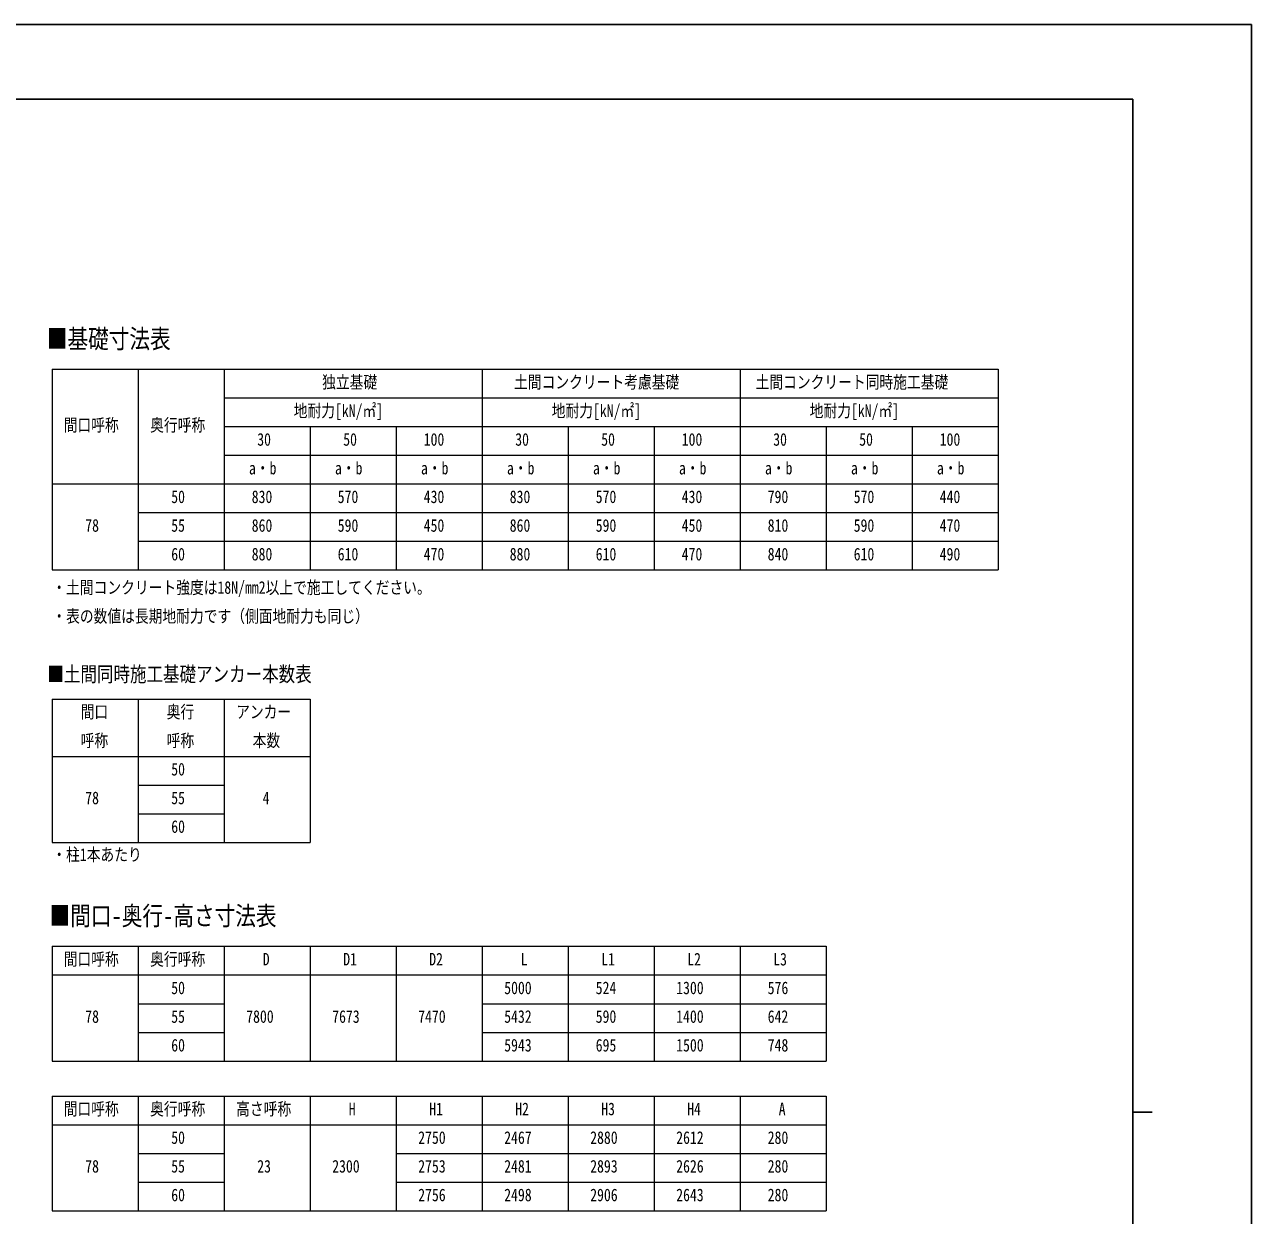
# Model space of a CAD drawing. Units: millimetres, scale not verified. Extents: x -16820 to 16820, y -11880 to 11880.
# Drawn here: x 3980 to 16820, y -580 to 11880 of the extents above; entities that cross this region are included whole.
import ezdxf
from ezdxf.enums import TextEntityAlignment as Align

# ---------------------------------------------------------------- set-up
doc = ezdxf.new("R2010")
doc.units = ezdxf.units.MM
doc.header["$LTSCALE"] = 50
doc.layers.add('0-1_TABLE1', color=7, linetype='Continuous', lineweight=18)
doc.layers.add('0-2_USER1', color=3, linetype='Continuous')
doc.layers.add('0-8_YKK_ZWAK', color=7, linetype='Continuous')
doc.styles.add('ＭＳ ゴシック', font='')
doc.styles.get('ＭＳ ゴシック').set_extended_font_data('MS Gothic')

msp = doc.modelspace()

# ---------------------------------------------------------------- linework, layer by layer
at = {"layer": '0-1_TABLE1'}
for p, q in [((4270.43, 8273.89), (14170.43, 8273.89)), ((4270.43, 8273.89), (4270.43, 6173.89)), ((5170.43, 8273.89), (5170.43, 6173.89)), ((8770.43, 8273.89), (8770.43, 6173.89)), ((11470.43, 8273.89), (11470.43, 6173.89)), ((6070.43, 7973.89), (14170.43, 7973.89)), ((6070.43, 7673.89), (14170.43, 7673.89)), ((6970.43, 7673.89), (6970.43, 6173.89)), ((7870.43, 7673.89), (7870.43, 6173.89)), ((9670.43, 7673.89), (9670.43, 6173.89)), ((10570.43, 7673.89), (10570.43, 6173.89)), ((12370.43, 7673.89), (12370.43, 6173.89)), ((13270.43, 7673.89), (13270.43, 6173.89)), ((6070.43, 7373.89), (14170.43, 7373.89)), ((4270.43, 7073.89), (14170.43, 7073.89)), ((5170.43, 6773.89), (14170.43, 6773.89)), ((5170.43, 6473.89), (14170.43, 6473.89)), ((4270.43, 4823.27), (6970.43, 4823.27)), ((4270.43, 4823.27), (4270.43, 3323.27)), ((5170.43, 4823.27), (5170.43, 3323.27)), ((6070.43, 4823.27), (6070.43, 3323.27)), ((6970.43, 4823.27), (6970.43, 3323.27)), ((4270.43, 4223.27), (6970.43, 4223.27)), ((5170.43, 3923.27), (6070.43, 3923.27)), ((5170.43, 3623.27), (6070.43, 3623.27)), ((4270.43, 3323.27), (6970.43, 3323.27)), ((4270.43, 2235.86), (12370.43, 2235.86)), ((4270.43, 2235.86), (4270.43, 1035.86)), ((5170.43, 2235.86), (5170.43, 1035.86)), ((6070.43, 2235.86), (6070.43, 1035.86)), ((6970.43, 2235.86), (6970.43, 1035.86)), ((7870.43, 2235.86), (7870.43, 1035.86)), ((8770.43, 2235.86), (8770.43, 1035.86)), ((9670.43, 2235.86), (9670.43, 1035.86)), ((10570.43, 2235.86), (10570.43, 1035.86)), ((11470.43, 2235.86), (11470.43, 1035.86)), ((12370.43, 2235.86), (12370.43, 1035.86)), ((4270.43, 1935.86), (12370.43, 1935.86)), ((5170.43, 1635.86), (6070.43, 1635.86)), ((8770.43, 1635.86), (12370.43, 1635.86)), ((5170.43, 1335.86), (6070.43, 1335.86)), ((8770.43, 1335.86), (12370.43, 1335.86)), ((4270.43, 1035.86), (12370.43, 1035.86)), ((4270.43, 669.27), (12370.43, 669.27)), ((4270.43, 669.27), (4270.43, -530.73)), ((5170.43, 669.27), (5170.43, -530.73)), ((6070.43, 669.27), (6070.43, -530.73)), ((6970.43, 669.27), (6970.43, -530.73)), ((7870.43, 669.27), (7870.43, -530.73)), ((8770.43, 669.27), (8770.43, -530.73)), ((9670.43, 669.27), (9670.43, -530.73)), ((10570.43, 669.27), (10570.43, -530.73)), ((11470.43, 669.27), (11470.43, -530.73)), ((12370.43, 669.27), (12370.43, -530.73)), ((4270.43, 369.27), (12370.43, 369.27)), ((5170.43, 69.27), (6070.43, 69.27)), ((7870.43, 69.27), (12370.43, 69.27)), ((5170.43, -230.73), (6070.43, -230.73)), ((7870.43, -230.73), (12370.43, -230.73)), ((4270.43, -530.73), (12370.43, -530.73))]:
    msp.add_line(p, q, dxfattribs=at)
for points in [[(6070.43, 8273.89), (6070.43, 6773.89), (6070.43, 6473.89), (6070.43, 6173.89)], [(14170.43, 8273.89), (14170.43, 7673.89), (14170.43, 6173.89)], [(4270.43, 6173.89), (5170.43, 6173.89), (14170.43, 6173.89)]]:
    msp.add_lwpolyline(points, dxfattribs=at)
at = {"layer": '0-8_YKK_ZWAK'}
for p, q in [((15580.08, 11100), (-15619.92, 11100)), ((15580.08, 11100), (-15619.92, 11100)), ((15580.08, 11100), (15580.08, -10100)), ((15580.08, 11100), (15580.08, -10100)), ((15580.08, 500), (15780.08, 500)), ((15580.08, 500), (15780.08, 500))]:
    msp.add_line(p, q, dxfattribs=at)
msp.add_lwpolyline([(-16820, -11880), (16820, -11880), (16820, 11880), (-16820, 11880)], close=True, dxfattribs=at)
msp.add_lwpolyline([(-16820, -11880), (16820, -11880), (16820, 11880), (-16820, 11880)], close=True, dxfattribs=at)

# ---------------------------------------------------------------- texts
at = {"layer": '0-1_TABLE1', "style": 'ＭＳ ゴシック', "width": 0.8}
for s, p in [('独立基礎', (7094.03, 8033.89)), ('土間コンクリート考慮基礎', (9102.83, 8033.89)), ('土間コンクリート同時施工基礎', (11630.03, 8033.89)), ('地耐力[kN/㎡]', (6796.43, 7733.89)), ('地耐力[kN/㎡]', (9496.43, 7733.89)), ('地耐力[kN/㎡]', (12196.43, 7733.89)), ('間口呼称', (4389.23, 7583.89)), ('奥行呼称', (5294.03, 7583.89)), ('30', (6414.83, 7433.89)), ('50', (7314.83, 7433.89)), ('100', (8157.23, 7433.89)), ('30', (9114.83, 7433.89)), ('50', (10014.83, 7433.89)), ('100', (10857.23, 7433.89)), ('30', (11814.83, 7433.89)), ('50', (12714.83, 7433.89)), ('100', (13557.23, 7433.89)), ('a・b', (6328.43, 7133.89)), ('a・b', (7228.43, 7133.89)), ('a・b', (8128.43, 7133.89)), ('a・b', (9028.43, 7133.89)), ('a・b', (9928.43, 7133.89)), ('a・b', (10828.43, 7133.89)), ('a・b', (11728.43, 7133.89)), ('a・b', (12628.43, 7133.89)), ('a・b', (13528.43, 7133.89)), ('50', (5514.83, 6833.89)), ('830', (6357.23, 6833.89)), ('570', (7257.23, 6833.89)), ('430', (8157.23, 6833.89)), ('830', (9057.23, 6833.89)), ('570', (9957.23, 6833.89)), ('430', (10857.23, 6833.89)), ('790', (11757.23, 6833.89)), ('570', (12657.23, 6833.89)), ('440', (13557.23, 6833.89)), ('78', (4614.83, 6533.89)), ('55', (5514.83, 6533.89)), ('860', (6357.23, 6533.89)), ('590', (7257.23, 6533.89)), ('450', (8157.23, 6533.89)), ('860', (9057.23, 6533.89)), ('590', (9957.23, 6533.89)), ('450', (10857.23, 6533.89)), ('810', (11757.23, 6533.89)), ('590', (12657.23, 6533.89)), ('470', (13557.23, 6533.89)), ('60', (5514.83, 6233.89)), ('880', (6357.23, 6233.89)), ('610', (7257.23, 6233.89)), ('470', (8157.23, 6233.89)), ('880', (9057.23, 6233.89)), ('610', (9957.23, 6233.89)), ('470', (10857.23, 6233.89)), ('840', (11757.23, 6233.89)), ('610', (12657.23, 6233.89)), ('490', (13557.23, 6233.89)), ('間口', (4566.83, 4583.27)), ('奥行', (5466.83, 4583.27)), ('アンカー', (6194.03, 4583.27)), ('呼称', (4566.83, 4283.27)), ('呼称', (5466.83, 4283.27)), ('本数', (6366.83, 4283.27)), ('50', (5514.83, 3983.27)), ('78', (4614.83, 3683.27)), ('55', (5514.83, 3683.27)), ('4', (6472.43, 3683.27)), ('60', (5514.83, 3383.27)), ('間口呼称', (4389.23, 1995.86)), ('奥行呼称', (5294.03, 1995.86)), ('D', (6472.43, 1995.86)), ('D1', (7314.83, 1995.86)), ('D2', (8214.83, 1995.86)), ('L', (9172.43, 1995.86)), ('L1', (10014.83, 1995.86)), ('L2', (10914.83, 1995.86)), ('L3', (11814.83, 1995.86)), ('50', (5514.83, 1695.86)), ('5000', (8999.63, 1695.86)), ('524', (9957.23, 1695.86)), ('1300', (10799.63, 1695.86)), ('576', (11757.23, 1695.86)), ('78', (4614.83, 1395.86)), ('55', (5514.83, 1395.86)), ('7800', (6299.63, 1395.86)), ('7673', (7199.63, 1395.86)), ('7470', (8099.63, 1395.86)), ('5432', (8999.63, 1395.86)), ('590', (9957.23, 1395.86)), ('1400', (10799.63, 1395.86)), ('642', (11757.23, 1395.86)), ('60', (5514.83, 1095.86)), ('5943', (8999.63, 1095.86)), ('695', (9957.23, 1095.86)), ('1500', (10799.63, 1095.86)), ('748', (11757.23, 1095.86)), ('間口呼称', (4389.23, 429.27)), ('奥行呼称', (5294.03, 429.27)), ('高さ呼称', (6194.03, 429.27)), ('H', (7372.43, 429.27)), ('H1', (8214.83, 429.27)), ('H2', (9114.83, 429.27)), ('H3', (10014.83, 429.27)), ('H4', (10914.83, 429.27)), ('A', (11872.43, 429.27)), ('50', (5514.83, 129.27)), ('2750', (8099.63, 129.27)), ('2467', (8999.63, 129.27)), ('2880', (9899.63, 129.27)), ('2612', (10799.63, 129.27)), ('280', (11757.23, 129.27)), ('78', (4614.83, -170.73)), ('55', (5514.83, -170.73)), ('23', (6414.83, -170.73)), ('2300', (7199.63, -170.73)), ('2753', (8099.63, -170.73)), ('2481', (8999.63, -170.73)), ('2893', (9899.63, -170.73)), ('2626', (10799.63, -170.73)), ('280', (11757.23, -170.73)), ('60', (5514.83, -470.73)), ('2756', (8099.63, -470.73)), ('2498', (8999.63, -470.73)), ('2906', (9899.63, -470.73)), ('2643', (10799.63, -470.73)), ('280', (11757.23, -470.73))]:
    msp.add_text(s, height=132, dxfattribs=at).set_placement(p, align=Align.BOTTOM_LEFT)
at = {"layer": '0-2_USER1', "style": 'ＭＳ ゴシック', "width": 0.8}
for s, height, p in [('■基礎寸法表', 197.9, (4213.16, 8433.89)), ('・土間コンクリート強度は18N/㎜2以上で施工してください。', 132, (4270.43, 5884.61)), ('・表の数値は長期地耐力です（側面地耐力も同じ）', 132, (4270.43, 5584.61)), ('■土間同時施工基礎アンカー本数表', 158.4, (4218.92, 4957.23)), ('・柱1本あたり', 132, (4270.43, 3090.29)), ('■間口-奥行-高さ寸法表', 197.9, (4241.63, 2396.93))]:
    msp.add_text(s, height=height, dxfattribs=at).set_placement(p, align=Align.BOTTOM_LEFT)

doc.saveas('drawing.dxf')
